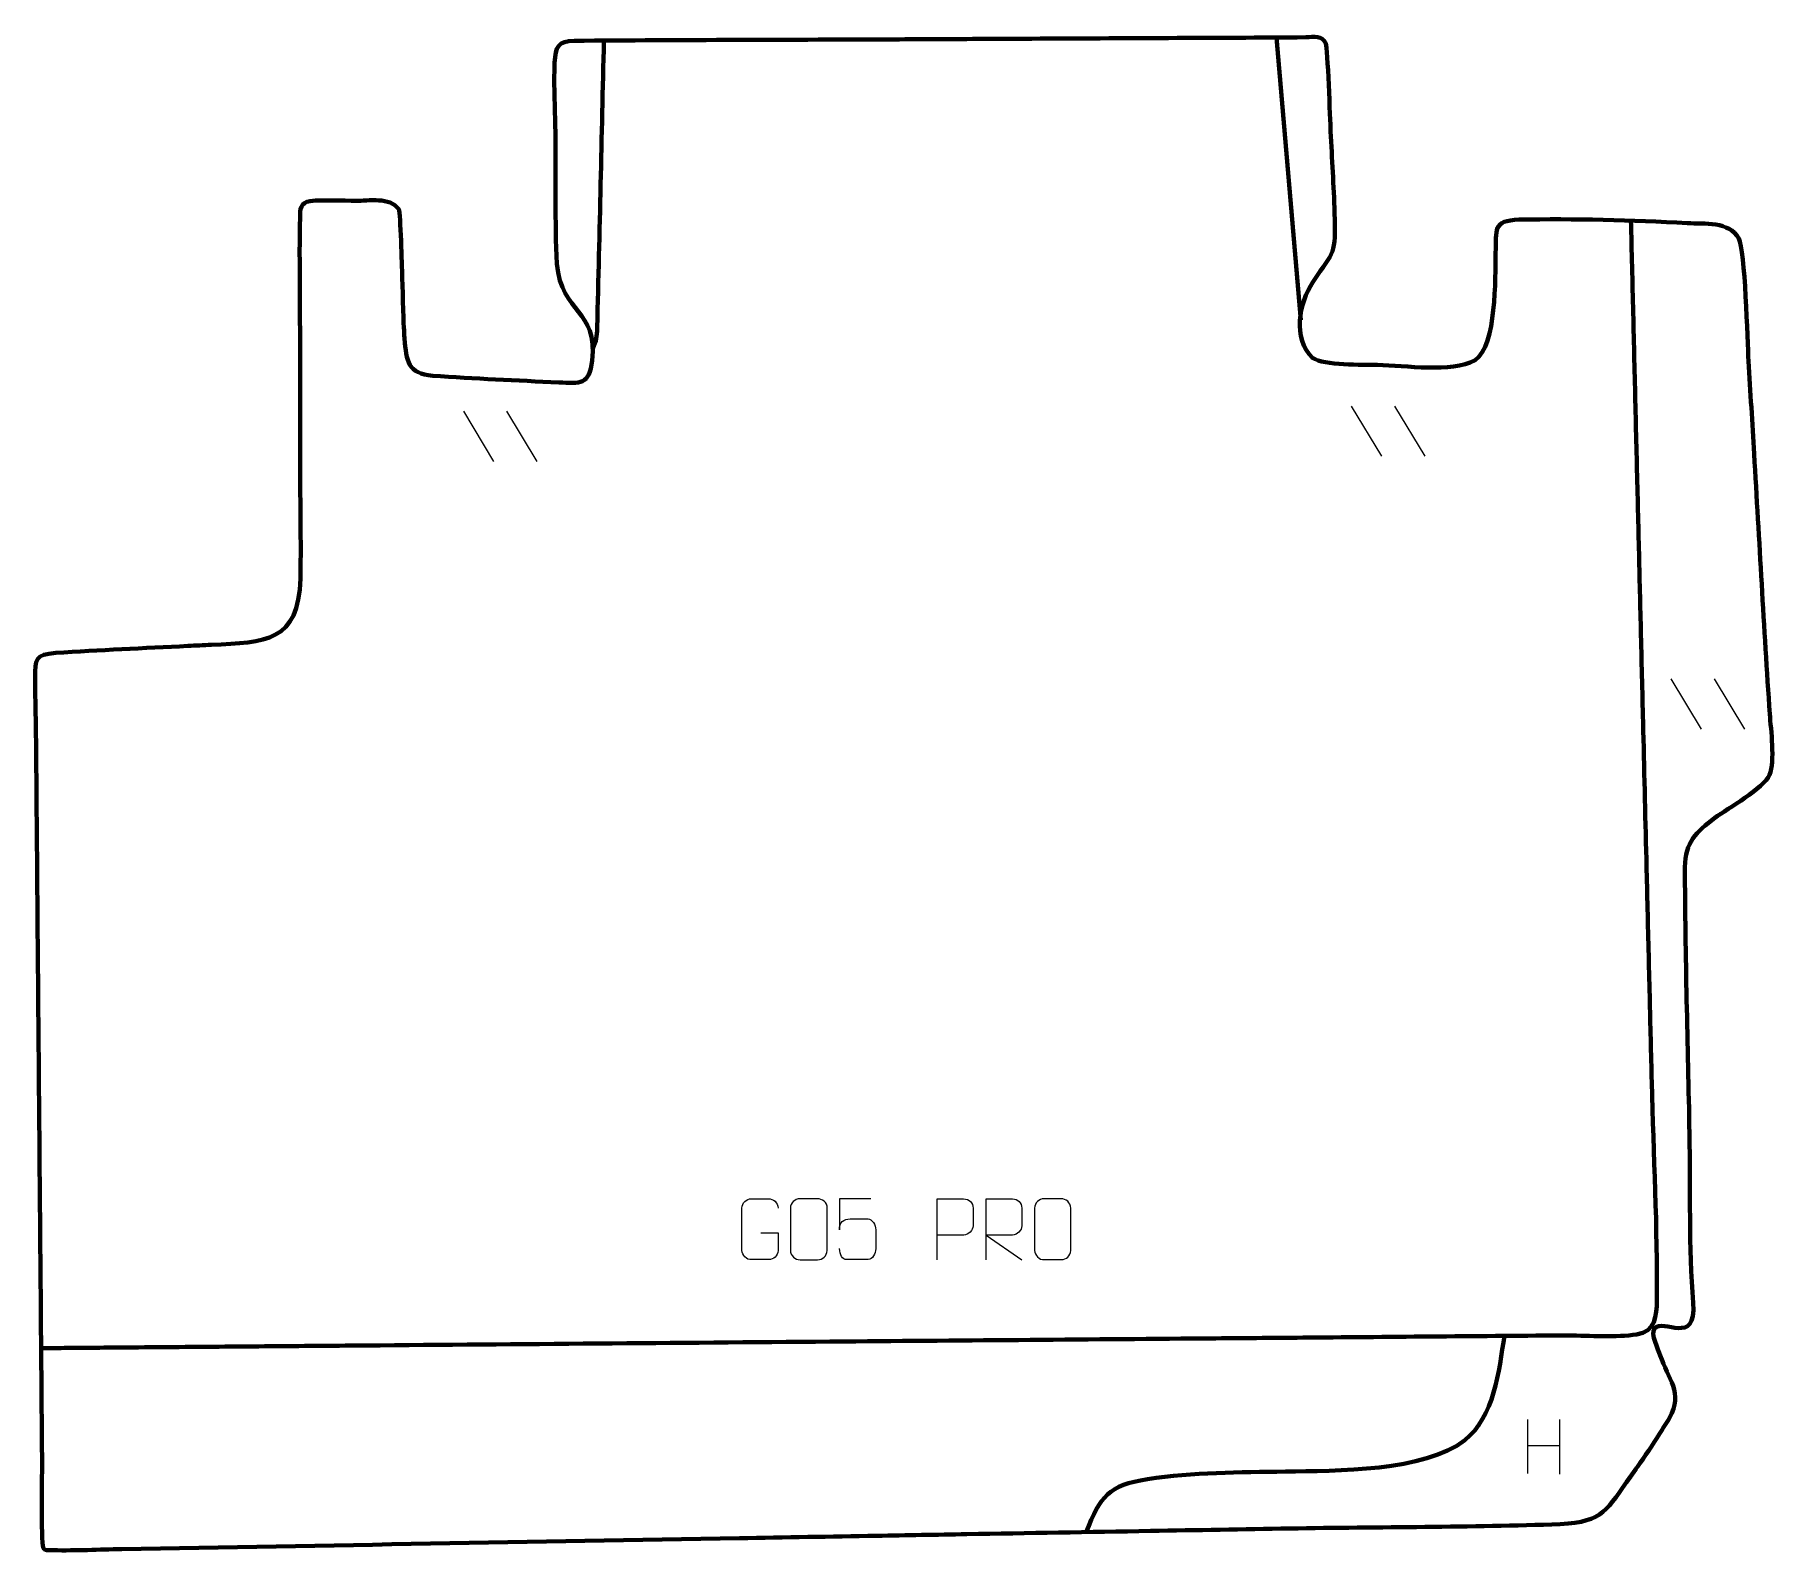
# Model space of a CAD drawing. Header units: millimetres. Extents: x 1266 to 1980, y 262 to 884.
import ezdxf

# ---------------------------------------------------------------- set-up
doc = ezdxf.new("R2010")
doc.units = ezdxf.units.MM
doc.header["$MEASUREMENT"] = 0
doc.layers.add('layer 2', color=7, linetype='Continuous')
doc.layers.add('layer 3', color=7, linetype='Continuous')

msp = doc.modelspace()

# ---------------------------------------------------------------- linework, layer by layer
at = {"layer": 'layer 2', "color": 142, "lineweight": 158}
for points, knots in [([(1499.557, 881.6389), (1498.6115, 842.5021), (1497.851, 803.3031), (1496.7748, 764.1785), (1496.7748, 764.1785), (1496.6583, 759.9454), (1496.5637, 759.0416), (1494.8595, 755.1549)], [0, 0, 0, 0, 0.33333333, 0.33333333, 0.33333333, 0.33333333, 1, 1, 1, 1]), ([(1920.6714, 808.0101), (1920.9776, 795.3082), (1921.2839, 782.6062), (1921.5902, 769.9043), (1921.5902, 769.9043), (1921.8965, 757.2024), (1922.2028, 744.5005), (1922.5091, 731.7985), (1922.5091, 731.7985), (1922.6622, 725.4475), (1922.8153, 719.0966), (1922.9685, 712.7456), (1922.9685, 712.7456), (1923.1216, 706.3947), (1923.2748, 700.0436), (1923.4278, 693.6927), (1923.4278, 693.6927), (1923.5733, 687.6593), (1923.7188, 681.6258), (1923.8643, 675.5925), (1923.8643, 675.5925), (1924.1476, 663.8431), (1924.431, 652.0939), (1924.7143, 640.3445), (1924.7143, 640.3445), (1924.8674, 633.9936), (1925.0205, 627.6426), (1925.1737, 621.2917), (1925.1737, 621.2917), (1925.3268, 614.9407), (1925.48, 608.5898), (1925.6331, 602.2387), (1925.6331, 602.2387), (1926.0848, 583.5034), (1926.5366, 564.7681), (1926.9883, 546.0327), (1926.9883, 546.0327), (1927.1338, 539.9992), (1927.2793, 533.9659), (1927.4248, 527.9324), (1927.4248, 527.9324), (1927.7311, 515.2305), (1928.0374, 502.5286), (1928.3436, 489.8266), (1928.3436, 489.8266), (1928.6269, 478.0773), (1928.9103, 466.328), (1929.1936, 454.5788), (1929.1936, 454.5788), (1929.9341, 425.0026), (1931.572, 394.7688), (1931.2742, 365.2518), (1931.2742, 365.2518), (1931.2066, 358.5511), (1930.723, 352.379), (1922.963, 351.1668), (1922.963, 351.1668), (1914.7091, 349.8774), (1903.5648, 350.6461), (1895.0159, 350.7323), (1895.0159, 350.7323), (1859.5157, 350.551), (1824.0175, 350.1602), (1788.5182, 349.8617), (1788.5182, 349.8617), (1775.8266, 349.7558), (1763.135, 349.6499), (1750.4434, 349.5438), (1750.4434, 349.5438), (1725.0602, 349.332), (1699.6768, 349.1201), (1674.2936, 348.9082), (1674.2936, 348.9082), (1648.9103, 348.6963), (1623.527, 348.4844), (1598.1438, 348.2725), (1598.1438, 348.2725), (1534.6856, 347.7427), (1471.2274, 347.213), (1407.7693, 346.6832), (1407.7693, 346.6832), (1401.4234, 346.6303), (1395.0775, 346.5773), (1388.7317, 346.5243), (1388.7317, 346.5243), (1382.3859, 346.4714), (1376.0401, 346.4184), (1369.6943, 346.3654), (1369.6943, 346.3654), (1357.32, 346.2622), (1344.9456, 346.1588), (1332.5713, 346.0555), (1332.5713, 346.0555), (1319.8797, 345.9496), (1307.188, 345.8436), (1294.4963, 345.7377), (1294.4963, 345.7377), (1285.9296, 345.6661), (1277.3627, 345.5947), (1268.7958, 345.5231)], [0, 0, 0, 0, 0.03846154, 0.03846154, 0.03846154, 0.03846154, 0.07692308, 0.07692308, 0.07692308, 0.07692308, 0.11538462, 0.11538462, 0.11538462, 0.11538462, 0.15384615, 0.15384615, 0.15384615, 0.15384615, 0.19230769, 0.19230769, 0.19230769, 0.19230769, 0.23076923, 0.23076923, 0.23076923, 0.23076923, 0.26923077, 0.26923077, 0.26923077, 0.26923077, 0.30769231, 0.30769231, 0.30769231, 0.30769231, 0.34615385, 0.34615385, 0.34615385, 0.34615385, 0.38461538, 0.38461538, 0.38461538, 0.38461538, 0.42307692, 0.42307692, 0.42307692, 0.42307692, 0.46153846, 0.46153846, 0.46153846, 0.46153846, 0.5, 0.5, 0.5, 0.5, 0.53846154, 0.53846154, 0.53846154, 0.53846154, 0.57692308, 0.57692308, 0.57692308, 0.57692308, 0.61538462, 0.61538462, 0.61538462, 0.61538462, 0.65384615, 0.65384615, 0.65384615, 0.65384615, 0.69230769, 0.69230769, 0.69230769, 0.69230769, 0.73076923, 0.73076923, 0.73076923, 0.73076923, 0.76923077, 0.76923077, 0.76923077, 0.76923077, 0.80769231, 0.80769231, 0.80769231, 0.80769231, 0.84615385, 0.84615385, 0.84615385, 0.84615385, 0.88461538, 0.88461538, 0.88461538, 0.88461538, 0.92307692, 0.92307692, 0.92307692, 0.92307692, 1, 1, 1, 1]), ([(1868.8025, 350.5319), (1866.4552, 336.1425), (1864.6807, 317.4039), (1852.4931, 307.7936), (1852.4931, 307.7936), (1836.2192, 294.9609), (1799.5891, 295.1993), (1779.0424, 294.9189), (1779.0424, 294.9189), (1760.0172, 294.6591), (1741.3254, 294.6376), (1722.447, 291.7947), (1722.447, 291.7947), (1706.5218, 289.3483), (1702.978, 284.6939), (1697.3187, 270.1106)], [0, 0, 0, 0, 0.2, 0.2, 0.2, 0.2, 0.4, 0.4, 0.4, 0.4, 0.6, 0.6, 0.6, 0.6, 1, 1, 1, 1])]:
    msp.add_open_spline(points, degree=3, knots=knots, dxfattribs=at)
msp.add_open_spline([(1775.2777, 882.9842), (1775.2777, 882.9842), (1785.2899, 767.1293), (1785.2899, 767.1293)], degree=3, dxfattribs=at)
at = {"layer": 'layer 3', "color": 242, "lineweight": 158}
msp.add_open_spline([(1920.582, 293.0122), (1910.6737, 279.318), (1909.7358, 274.3443), (1891.682, 273.3708), (1891.682, 273.3708), (1854.7503, 272.0199), (1817.6966, 272.2015), (1780.739, 271.5843), (1780.739, 271.5843), (1761.698, 271.248), (1742.657, 270.9115), (1723.6161, 270.5752), (1723.6161, 270.5752), (1698.5454, 270.1324), (1673.4748, 269.6895), (1648.4041, 269.2466), (1648.4041, 269.2466), (1636.0275, 269.0279), (1623.6509, 268.8093), (1611.2742, 268.5907), (1611.2742, 268.5907), (1592.5505, 268.2599), (1573.827, 267.9292), (1555.1033, 267.5984), (1555.1033, 267.5984), (1470.6883, 266.1071), (1386.2732, 264.6151), (1301.8581, 263.1246), (1301.8581, 263.1246), (1292.5645, 262.9302), (1283.065, 262.4829), (1273.7902, 262.6495), (1273.7902, 262.6495), (1270.0796, 262.716), (1269.5575, 262.2665), (1269.3819, 265.7373), (1269.3819, 265.7373), (1268.7945, 277.3464), (1269.2427, 289.9123), (1269.1621, 301.6382), (1269.1621, 301.6382), (1269.1118, 307.6758), (1269.0613, 313.7134), (1269.011, 319.7509), (1269.011, 319.7509), (1268.7987, 345.1723), (1268.5865, 370.5936), (1268.3743, 396.015), (1268.3743, 396.015), (1268.2814, 407.1368), (1268.1886, 418.2587), (1268.0957, 429.3805), (1268.0957, 429.3805), (1267.9366, 448.4465), (1267.7775, 467.5125), (1267.6183, 486.5785), (1267.6183, 486.5785), (1267.3, 524.7105), (1266.9816, 562.8425), (1266.6633, 600.9746), (1266.6633, 600.9746), (1266.5709, 607.4231), (1266.2502, 613.8371), (1266.3624, 620.2924), (1266.3624, 620.2924), (1266.4985, 628.1274), (1266.2098, 630.0114), (1274.7834, 630.6071), (1274.7834, 630.6071), (1292.7886, 631.8581), (1310.9283, 632.5202), (1328.9607, 633.4999), (1328.9607, 633.4999), (1332.1829, 633.6595), (1335.4049, 633.792), (1338.6272, 633.9427), (1338.6272, 633.9427), (1360.7833, 634.9788), (1374.4659, 635.011), (1375.096, 661.0729), (1375.096, 661.0729), (1375.4101, 674.0697), (1375.0744, 687.3881), (1375.0418, 700.4197), (1375.0418, 700.4197), (1375.0327, 706.4361), (1375.0237, 712.4525), (1375.0146, 718.4689), (1375.0146, 718.4689), (1375.0051, 724.8019), (1374.9956, 731.135), (1374.9861, 737.468), (1374.9861, 737.468), (1374.967, 750.1341), (1374.948, 762.8002), (1374.9289, 775.4663), (1374.9289, 775.4663), (1374.8913, 786.4106), (1374.6274, 797.5137), (1374.9955, 808.4395), (1374.9955, 808.4395), (1375.0985, 811.4952), (1374.5639, 814.1922), (1377.7587, 815.6154), (1377.7587, 815.6154), (1379.9032, 816.5707), (1394.3882, 816.0461), (1397.6298, 816.0089), (1397.6298, 816.0089), (1403.2573, 815.9441), (1411.6436, 817.7155), (1415.4536, 812.5449), (1415.4536, 812.5449), (1416.2002, 810.8917), (1416.6996, 788.9594), (1416.8394, 785.1608), (1416.8394, 785.1608), (1417.1653, 776.8251), (1417.1986, 767.7216), (1417.8205, 759.5137), (1417.8205, 759.5137), (1418.5253, 750.2106), (1419.1729, 745.2158), (1429.3435, 744.2734), (1429.3435, 744.2734), (1446.4567, 743.1244), (1463.873, 742.3113), (1481.017, 741.5403), (1481.017, 741.5403), (1490.0478, 741.1403), (1493.4782, 740.5119), (1494.7593, 750.4844), (1494.7593, 750.4844), (1497.0001, 771.5969), (1482.3926, 769.3414), (1480.2022, 790.2111), (1480.2022, 790.2111), (1479.4366, 807.3841), (1479.8639, 825.4027), (1479.7001, 842.6782), (1479.7001, 842.6782), (1479.5964, 852.3787), (1478.9154, 863.0994), (1479.3613, 872.6185), (1479.3613, 872.6185), (1479.7153, 879.1918), (1480.7722, 881.5544), (1487.3472, 881.617), (1487.3472, 881.617), (1531.7544, 882.0397), (1576.2871, 882.0154), (1620.7103, 882.23), (1620.7103, 882.23), (1626.7372, 882.2595), (1632.7639, 882.2888), (1638.7908, 882.3182), (1638.7908, 882.3182), (1645.1348, 882.3492), (1651.4789, 882.3801), (1657.8229, 882.4111), (1657.8229, 882.4111), (1663.5325, 882.439), (1669.2422, 882.4669), (1674.9518, 882.4946), (1674.9518, 882.4946), (1693.6667, 882.586), (1712.3816, 882.6773), (1731.0965, 882.7686), (1731.0965, 882.7686), (1749.8328, 882.8604), (1768.595, 882.8973), (1787.3281, 883.0743), (1787.3281, 883.0743), (1790.7968, 883.107), (1794.0478, 884.0908), (1795.5315, 880.5318), (1795.5315, 880.5318), (1796.3173, 878.6469), (1797.3197, 849.2602), (1797.5395, 844.4607), (1797.5395, 844.4607), (1798.0811, 833.3272), (1798.836, 822.1819), (1799.1151, 811.0397), (1799.1151, 811.0397), (1799.5611, 793.2313), (1799.3072, 796.36), (1790.2612, 782.6878), (1790.2612, 782.6878), (1784.4807, 773.951), (1781.851, 759.6682), (1790.0854, 751.5636), (1790.0854, 751.5636), (1795.0006, 748.5167), (1810.5487, 748.7773), (1816.709, 748.7119), (1816.709, 748.7119), (1828.3496, 748.5884), (1846.7656, 745.2705), (1856.78, 750.6985), (1856.78, 750.6985), (1865.6616, 756.8753), (1864.9904, 784.3894), (1865.192, 794.6229), (1865.192, 794.6229), (1865.4487, 804.2052), (1863.919, 807.8845), (1874.7657, 808.3049), (1874.7657, 808.3049), (1897.3038, 808.6935), (1921.2241, 808.1745), (1943.7279, 806.8652), (1943.7279, 806.8652), (1950.9888, 806.4306), (1960.7877, 807.7806), (1964.9062, 800.5498), (1964.9062, 800.5498), (1967.4474, 796.0882), (1968.4477, 758.3656), (1968.8857, 750.304), (1968.8857, 750.304), (1969.649, 737.6124), (1970.4124, 724.9208), (1971.1756, 712.2294), (1971.1756, 712.2294), (1973.3121, 676.7084), (1975.1573, 641.0291), (1977.5956, 605.548), (1977.5956, 605.548), (1978.0422, 599.0497), (1979.8121, 586.2458), (1977.4801, 580.6593), (1977.4801, 580.6593), (1975.1707, 575.1273), (1960.4521, 566.9146), (1955.1102, 562.9746), (1955.1102, 562.9746), (1947.3393, 557.1026), (1942.9703, 553.0012), (1942.7923, 542.8106), (1942.7923, 542.8106), (1942.8563, 506.5185), (1944.0295, 469.8584), (1944.6626, 433.5331), (1944.6626, 433.5331), (1945.1164, 410.4877), (1944.3551, 387.0976), (1946.1624, 364.1616), (1946.1624, 364.1616), (1947.5886, 346.0641), (1933.8831, 358.1275), (1930.3186, 353.5293), (1930.3186, 353.5293), (1928.5849, 351.2929), (1931.8408, 345.0869), (1932.679, 342.5723), (1932.679, 342.5723), (1935.8405, 333.0875), (1942.2667, 327.1224), (1936.4875, 316.96), (1936.4875, 316.96), (1935.2269, 314.7434), (1933.7416, 312.5155), (1932.3747, 310.3529), (1932.3747, 310.3529), (1929.4897, 305.7594), (1926.4691, 301.3022), (1923.3449, 296.8694), (1923.3449, 296.8694), (1922.4293, 295.5797), (1921.5065, 294.2956), (1920.582, 293.0122)], degree=3, knots=[0, 0, 0, 0, 0.01449275, 0.01449275, 0.01449275, 0.01449275, 0.02898551, 0.02898551, 0.02898551, 0.02898551, 0.04347826, 0.04347826, 0.04347826, 0.04347826, 0.05797101, 0.05797101, 0.05797101, 0.05797101, 0.07246377, 0.07246377, 0.07246377, 0.07246377, 0.08695652, 0.08695652, 0.08695652, 0.08695652, 0.10144928, 0.10144928, 0.10144928, 0.10144928, 0.11594203, 0.11594203, 0.11594203, 0.11594203, 0.13043478, 0.13043478, 0.13043478, 0.13043478, 0.14492754, 0.14492754, 0.14492754, 0.14492754, 0.15942029, 0.15942029, 0.15942029, 0.15942029, 0.17391304, 0.17391304, 0.17391304, 0.17391304, 0.1884058, 0.1884058, 0.1884058, 0.1884058, 0.20289855, 0.20289855, 0.20289855, 0.20289855, 0.2173913, 0.2173913, 0.2173913, 0.2173913, 0.23188406, 0.23188406, 0.23188406, 0.23188406, 0.24637681, 0.24637681, 0.24637681, 0.24637681, 0.26086957, 0.26086957, 0.26086957, 0.26086957, 0.27536232, 0.27536232, 0.27536232, 0.27536232, 0.28985507, 0.28985507, 0.28985507, 0.28985507, 0.30434783, 0.30434783, 0.30434783, 0.30434783, 0.31884058, 0.31884058, 0.31884058, 0.31884058, 0.33333333, 0.33333333, 0.33333333, 0.33333333, 0.34782609, 0.34782609, 0.34782609, 0.34782609, 0.36231884, 0.36231884, 0.36231884, 0.36231884, 0.37681159, 0.37681159, 0.37681159, 0.37681159, 0.39130435, 0.39130435, 0.39130435, 0.39130435, 0.4057971, 0.4057971, 0.4057971, 0.4057971, 0.42028986, 0.42028986, 0.42028986, 0.42028986, 0.43478261, 0.43478261, 0.43478261, 0.43478261, 0.44927536, 0.44927536, 0.44927536, 0.44927536, 0.46376812, 0.46376812, 0.46376812, 0.46376812, 0.47826087, 0.47826087, 0.47826087, 0.47826087, 0.49275362, 0.49275362, 0.49275362, 0.49275362, 0.50724638, 0.50724638, 0.50724638, 0.50724638, 0.52173913, 0.52173913, 0.52173913, 0.52173913, 0.53623188, 0.53623188, 0.53623188, 0.53623188, 0.55072464, 0.55072464, 0.55072464, 0.55072464, 0.56521739, 0.56521739, 0.56521739, 0.56521739, 0.57971014, 0.57971014, 0.57971014, 0.57971014, 0.5942029, 0.5942029, 0.5942029, 0.5942029, 0.60869565, 0.60869565, 0.60869565, 0.60869565, 0.62318841, 0.62318841, 0.62318841, 0.62318841, 0.63768116, 0.63768116, 0.63768116, 0.63768116, 0.65217391, 0.65217391, 0.65217391, 0.65217391, 0.66666667, 0.66666667, 0.66666667, 0.66666667, 0.68115942, 0.68115942, 0.68115942, 0.68115942, 0.69565217, 0.69565217, 0.69565217, 0.69565217, 0.71014493, 0.71014493, 0.71014493, 0.71014493, 0.72463768, 0.72463768, 0.72463768, 0.72463768, 0.73913043, 0.73913043, 0.73913043, 0.73913043, 0.75362319, 0.75362319, 0.75362319, 0.75362319, 0.76811594, 0.76811594, 0.76811594, 0.76811594, 0.7826087, 0.7826087, 0.7826087, 0.7826087, 0.79710145, 0.79710145, 0.79710145, 0.79710145, 0.8115942, 0.8115942, 0.8115942, 0.8115942, 0.82608696, 0.82608696, 0.82608696, 0.82608696, 0.84057971, 0.84057971, 0.84057971, 0.84057971, 0.85507246, 0.85507246, 0.85507246, 0.85507246, 0.86956522, 0.86956522, 0.86956522, 0.86956522, 0.88405797, 0.88405797, 0.88405797, 0.88405797, 0.89855072, 0.89855072, 0.89855072, 0.89855072, 0.91304348, 0.91304348, 0.91304348, 0.91304348, 0.92753623, 0.92753623, 0.92753623, 0.92753623, 0.94202899, 0.94202899, 0.94202899, 0.94202899, 0.95652174, 0.95652174, 0.95652174, 0.95652174, 0.97101449, 0.97101449, 0.97101449, 0.97101449, 1, 1, 1, 1], dxfattribs=at)
at = {"layer": 'layer 3', "color": 250, "lineweight": 9}
for points in [[(1441.9432, 729.6923), (1441.9432, 729.6923), (1454.3075, 709.148), (1454.3075, 709.148)], [(1459.6731, 729.6923), (1459.6731, 729.6923), (1472.0374, 709.148), (1472.0374, 709.148)], [(1806.01, 731.809), (1806.01, 731.809), (1818.3743, 711.2647), (1818.3743, 711.2647)], [(1823.7399, 731.809), (1823.7399, 731.809), (1836.1042, 711.2647), (1836.1042, 711.2647)], [(1937.0755, 619.9367), (1937.0755, 619.9367), (1949.4398, 599.3924), (1949.4398, 599.3924)], [(1954.8054, 619.9367), (1954.8054, 619.9367), (1967.1697, 599.3924), (1967.1697, 599.3924)], [(1878.1891, 316.2541), (1878.1891, 316.2541), (1878.1891, 294.0614), (1878.1891, 294.0614)], [(1891.3048, 316.2541), (1891.3048, 316.2541), (1891.3048, 293.9038), (1891.3048, 293.9038)], [(1878.2066, 305.6117), (1878.2066, 305.6117), (1891.3048, 305.6117), (1891.3048, 305.6117)]]:
    msp.add_open_spline(points, degree=3, dxfattribs=at)
for points, knots in [([(1563.8338, 392.7974), (1563.8338, 392.7974), (1571.0019, 392.7974), (1571.0019, 392.7974), (1571.0019, 392.7974), (1571.0019, 392.7974), (1571.0019, 385.6293), (1571.0019, 385.6293), (1571.0019, 385.6293), (1570.8622, 383.3059), (1569.185, 381.8263), (1567.0372, 381.8155), (1567.0372, 381.8155), (1564.7054, 381.8159), (1562.3734, 381.8159), (1560.0419, 381.8155), (1560.0419, 381.8155), (1558.117, 381.7101), (1556.1448, 383.5946), (1556.156, 385.6119), (1556.156, 385.6119), (1556.1564, 391.382), (1556.1564, 397.1517), (1556.156, 402.921), (1556.156, 402.921), (1556.1602, 405.0591), (1557.907, 406.7783), (1560.0593, 406.7649), (1560.0593, 406.7649), (1562.385, 406.7649), (1564.7111, 406.7649), (1567.0372, 406.7649), (1567.0372, 406.7649), (1568.9839, 406.8003), (1570.9753, 405.3088), (1571.0019, 402.8711)], [0, 0, 0, 0, 0.1, 0.1, 0.1, 0.1, 0.2, 0.2, 0.2, 0.2, 0.3, 0.3, 0.3, 0.3, 0.4, 0.4, 0.4, 0.4, 0.5, 0.5, 0.5, 0.5, 0.6, 0.6, 0.6, 0.6, 0.7, 0.7, 0.7, 0.7, 0.8, 0.8, 0.8, 0.8, 1, 1, 1, 1]), ([(1579.9982, 406.7877), (1582.3643, 406.7877), (1584.7308, 406.7877), (1587.0973, 406.7877), (1587.0973, 406.7877), (1589.0778, 406.8233), (1591.1038, 405.329), (1591.1309, 402.8869), (1591.1309, 402.8869), (1591.1305, 397.1295), (1591.1305, 391.3717), (1591.1309, 385.6135), (1591.1309, 385.6135), (1590.9888, 383.2859), (1589.2824, 381.8036), (1587.0973, 381.7928), (1587.0973, 381.7928), (1584.7249, 381.7932), (1582.3525, 381.7932), (1579.9805, 381.7928), (1579.9805, 381.7928), (1578.022, 381.6872), (1576.0156, 383.5751), (1576.027, 385.5961), (1576.027, 385.5961), (1576.0274, 391.3767), (1576.0274, 397.157), (1576.027, 402.9368), (1576.027, 402.9368), (1576.0313, 405.0788), (1577.8084, 406.8013), (1579.9982, 406.7877)], [0, 0, 0, 0, 0.11111111, 0.11111111, 0.11111111, 0.11111111, 0.22222222, 0.22222222, 0.22222222, 0.22222222, 0.33333333, 0.33333333, 0.33333333, 0.33333333, 0.44444444, 0.44444444, 0.44444444, 0.44444444, 0.55555556, 0.55555556, 0.55555556, 0.55555556, 0.66666667, 0.66666667, 0.66666667, 0.66666667, 0.77777778, 0.77777778, 0.77777778, 0.77777778, 1, 1, 1, 1]), ([(1636.2468, 381.8117), (1636.2468, 381.8117), (1636.2468, 406.7653), (1636.2468, 406.7653), (1636.2468, 406.7653), (1639.8418, 406.7653), (1643.4371, 406.7653), (1647.0325, 406.7653), (1647.0325, 406.7653), (1649.3577, 406.7274), (1650.9151, 405.2373), (1650.9109, 402.8712), (1650.9109, 402.8712), (1650.9105, 400.8355), (1650.9105, 397.7762), (1650.9109, 395.7402), (1650.9109, 395.7402), (1650.9044, 393.8648), (1649.0922, 391.9229), (1647.0826, 391.9038), (1647.0826, 391.9038), (1647.0826, 391.9038), (1636.2468, 391.9038), (1636.2468, 391.9038)], [0, 0, 0, 0, 0.14285714, 0.14285714, 0.14285714, 0.14285714, 0.28571429, 0.28571429, 0.28571429, 0.28571429, 0.42857143, 0.42857143, 0.42857143, 0.42857143, 0.57142857, 0.57142857, 0.57142857, 0.57142857, 0.71428571, 0.71428571, 0.71428571, 0.71428571, 1, 1, 1, 1]), ([(1656.2469, 381.8117), (1656.2469, 381.8117), (1656.2469, 406.7652), (1656.2469, 406.7652), (1656.2469, 406.7652), (1659.8417, 406.7652), (1663.4372, 406.7652), (1667.0324, 406.7652), (1667.0324, 406.7652), (1669.3577, 406.7275), (1670.915, 405.2375), (1670.9109, 402.8711), (1670.9109, 402.8711), (1670.9105, 400.8356), (1670.9105, 397.7762), (1670.9109, 395.7402), (1670.9109, 395.7402), (1670.9044, 393.8647), (1669.0921, 391.9229), (1667.0826, 391.9038), (1667.0826, 391.9038), (1667.0826, 391.9038), (1656.2469, 391.9038), (1656.2469, 391.9038), (1656.2469, 391.9038), (1656.2469, 391.9038), (1670.9016, 381.8117), (1670.9016, 381.8117)], [0, 0, 0, 0, 0.125, 0.125, 0.125, 0.125, 0.25, 0.25, 0.25, 0.25, 0.375, 0.375, 0.375, 0.375, 0.5, 0.5, 0.5, 0.5, 0.625, 0.625, 0.625, 0.625, 0.75, 0.75, 0.75, 0.75, 1, 1, 1, 1]), ([(1680.0593, 406.7649), (1682.385, 406.7649), (1684.7111, 406.7649), (1687.0372, 406.7649), (1687.0372, 406.7649), (1688.9838, 406.8005), (1690.9752, 405.3089), (1691.0019, 402.8713), (1691.0019, 402.8713), (1691.0015, 397.1244), (1691.0015, 391.3771), (1691.0019, 385.6294), (1691.0019, 385.6294), (1690.8621, 383.306), (1689.1849, 381.8264), (1687.0372, 381.8156), (1687.0372, 381.8156), (1684.7053, 381.816), (1682.3734, 381.816), (1680.0419, 381.8156), (1680.0419, 381.8156), (1678.1169, 381.7102), (1676.1448, 383.5947), (1676.156, 385.612), (1676.156, 385.612), (1676.1563, 391.3821), (1676.1563, 397.1518), (1676.156, 402.9211), (1676.156, 402.9211), (1676.1602, 405.0592), (1677.9069, 406.7784), (1680.0593, 406.7649)], [0, 0, 0, 0, 0.11111111, 0.11111111, 0.11111111, 0.11111111, 0.22222222, 0.22222222, 0.22222222, 0.22222222, 0.33333333, 0.33333333, 0.33333333, 0.33333333, 0.44444444, 0.44444444, 0.44444444, 0.44444444, 0.55555556, 0.55555556, 0.55555556, 0.55555556, 0.66666667, 0.66666667, 0.66666667, 0.66666667, 0.77777778, 0.77777778, 0.77777778, 0.77777778, 1, 1, 1, 1]), ([(1608.973, 406.7432), (1608.973, 406.7432), (1596.1213, 406.7432), (1596.1213, 406.7432), (1596.1213, 406.7432), (1596.1216, 402.5126), (1596.1216, 398.2817), (1596.1213, 394.0505), (1596.1213, 394.0505), (1596.121, 397.3606), (1597.752, 398.4324), (1600.564, 398.4929), (1600.564, 398.4929), (1603.0036, 398.4932), (1605.4431, 398.4932), (1607.8823, 398.4929), (1607.8823, 398.4929), (1609.5321, 398.4997), (1611.007, 396.1192), (1611.0355, 394.0505), (1611.0355, 394.0505), (1611.0352, 391.4632), (1611.0352, 388.8756), (1611.0355, 386.2879), (1611.0355, 386.2879), (1611.0817, 384.3285), (1609.5823, 381.8922), (1607.9564, 381.8337), (1607.9564, 381.8337), (1605.9999, 381.834), (1601.1049, 381.834), (1599.1479, 381.8337), (1599.1479, 381.8337), (1597.3024, 381.8249), (1596.1953, 383.7897), (1596.1745, 386.3408)], [0, 0, 0, 0, 0.1, 0.1, 0.1, 0.1, 0.2, 0.2, 0.2, 0.2, 0.3, 0.3, 0.3, 0.3, 0.4, 0.4, 0.4, 0.4, 0.5, 0.5, 0.5, 0.5, 0.6, 0.6, 0.6, 0.6, 0.7, 0.7, 0.7, 0.7, 0.8, 0.8, 0.8, 0.8, 1, 1, 1, 1])]:
    msp.add_open_spline(points, degree=3, knots=knots, dxfattribs=at)

doc.saveas('drawing.dxf')
